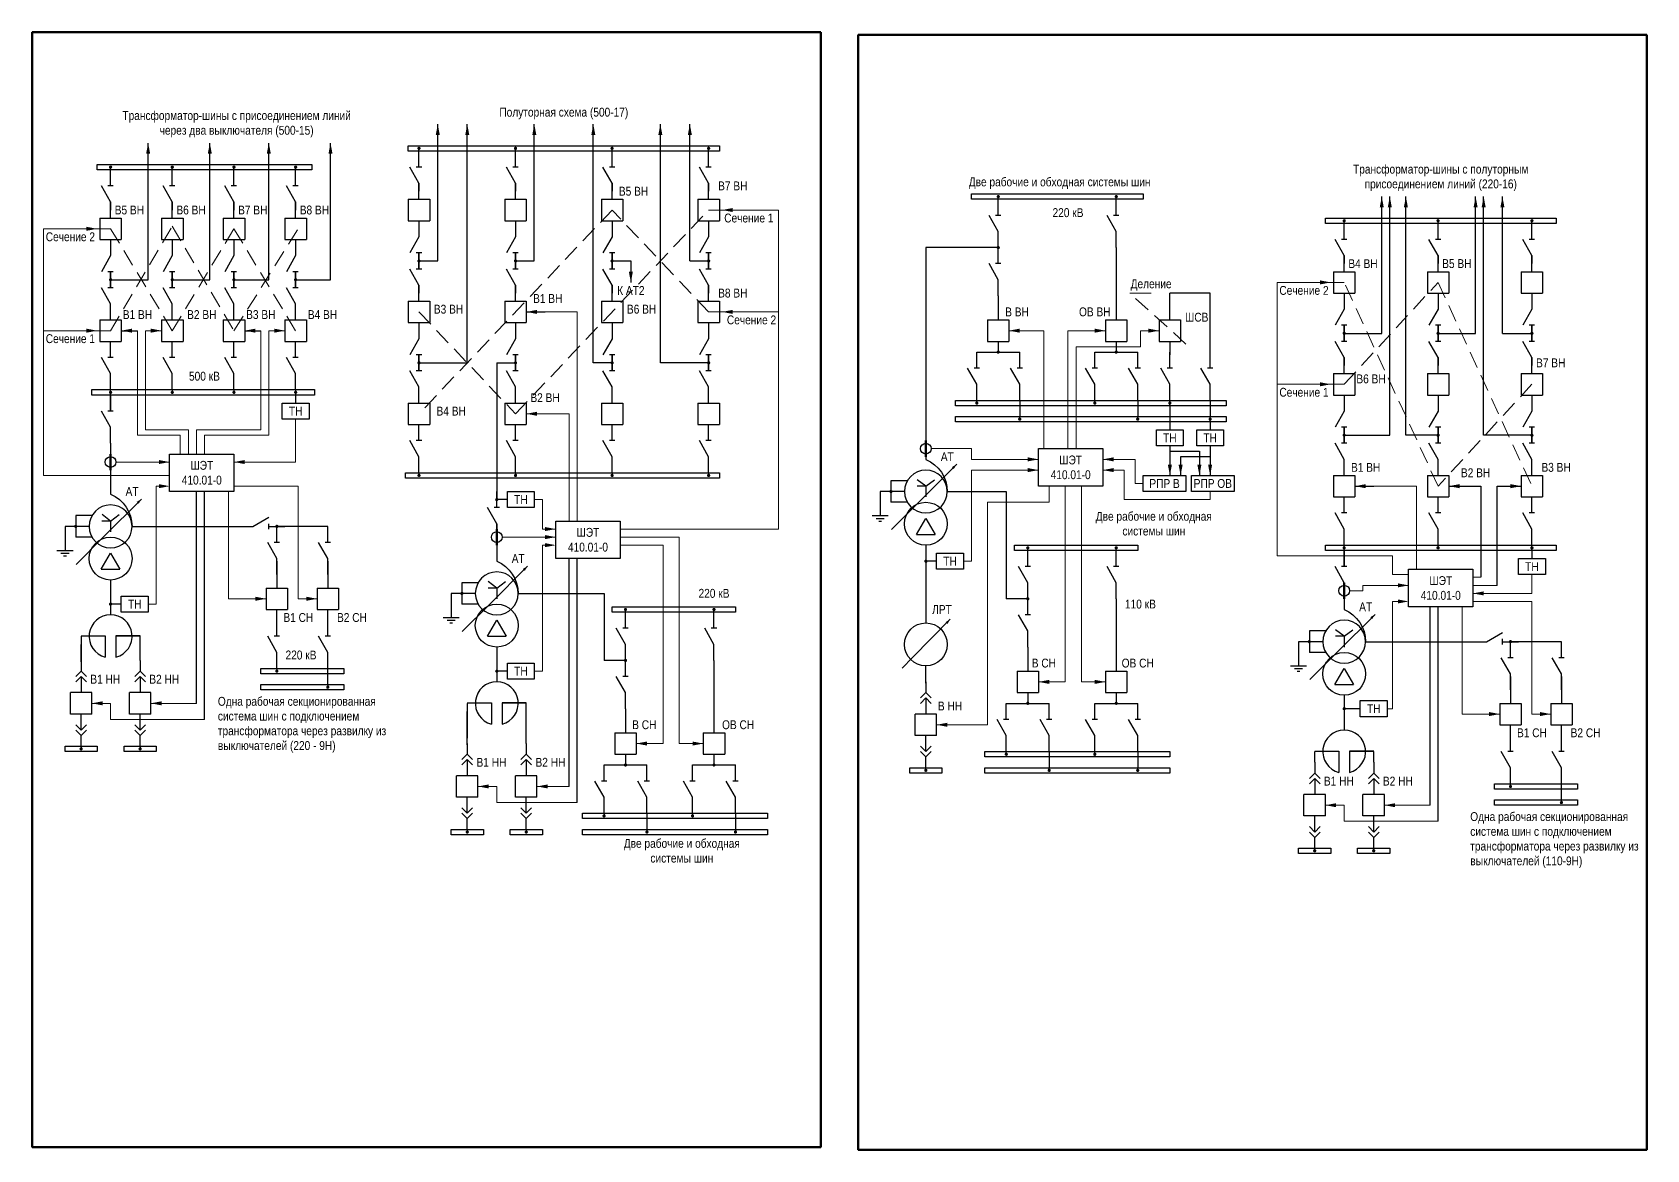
# Model space of a CAD drawing. Header units: millimetres. Extents: x 25558 to 49929, y 1902 to 19390.
# Drawn here: x 31251 to 31853, y 14520 to 14937 of the extents above; entities that cross this region are included whole.
import ezdxf
from ezdxf.enums import TextEntityAlignment as Align

# ---------------------------------------------------------------- set-up
doc = ezdxf.new("R2010")
doc.units = ezdxf.units.MM
doc.linetypes.add('HIDDEN', pattern=[9.525, 6.35, -3.175])
doc.layers.add('Основная', color=7, linetype='Continuous', lineweight=30)
doc.layers.add('Тонкая', color=7, linetype='Continuous', lineweight=5)
doc.styles.add('Narrow', font='ARIALN.TTF')
doc.styles.add('Вывод', font='tahoma.ttf', dxfattribs={"height": 2.5})
doc.styles.add('Компонент', font='ARIALN.TTF', dxfattribs={"height": 3.5})

# ---------------------------------------------------------------- blocks, each defined once
blk = doc.blocks.new('*U23')
at = {"color": 0}
blk.add_line((0, 0), (6, 3.43), dxfattribs=at)
blk = doc.blocks.new('*U11')
at = {"color": 0}
blk.add_line((0, -1), (0, 1), dxfattribs=at)
blk = doc.blocks.new('*U34')
at = {"color": 0}
for p, q in [((0, 3), (0, 9)), ((0, -9), (0, -3))]:
    blk.add_line(p, q, dxfattribs=at)
at = {"color": 0, "ltscale": 0.25, "rotation": 89.99999999999999}
for name, p in [('*U23', (0, -3)), ('*U11', (0, 3))]:
    blk.add_blockref(name, p, dxfattribs=at)
at = {"layer": 'Основная'}
for tag, height, style, p in [('В1', 2.5, 'Вывод', (2, 7)), ('ОУ', 3.5, 'Компонент', (-12, 0)), ('В2', 2.5, 'Вывод', (2, -7))]:
    blk.add_attdef(tag, text='', height=height, dxfattribs=dict(at, style=style)).set_placement(p, align=Align.MIDDLE_CENTER)
blk = doc.blocks.new('*U28')
at = {"color": 0}
for p, q in [((0, 0), (-8, 0)), ((-8, -8), (-8, 0)), ((0, -8), (0, 0)), ((0, -8), (-8, -8))]:
    blk.add_line(p, q, dxfattribs=at)
at = {"layer": 'Основная', "style": 'Компонент'}
blk.add_attdef('ОУ', text='', height=3.5, dxfattribs=at).set_placement((-15, -3), align=Align.MIDDLE_CENTER)
blk = doc.blocks.new('*U35')
at = {"color": 0}
for p, q in [((0, 9), (0, 3)), ((0, -3), (0, -9))]:
    blk.add_line(p, q, dxfattribs=at)
at = {"color": 0, "ltscale": 0.25, "xscale": -1, "rotation": 90}
for name, p in [('*U23', (0, 3)), ('*U11', (0, -3))]:
    blk.add_blockref(name, p, dxfattribs=at)
at = {"layer": 'Основная'}
for tag, height, style, p in [('В2', 2.5, 'Вывод', (2, 7)), ('ОУ', 3.5, 'Компонент', (-12, 0)), ('В1', 2.5, 'Вывод', (2, -7))]:
    blk.add_attdef(tag, text='', height=height, dxfattribs=dict(at, style=style)).set_placement(p, align=Align.MIDDLE_CENTER)
blk = doc.blocks.new('*U26')
at = {"ltscale": 0.25}
blk.add_circle((0, 0), 2, dxfattribs=at)
at = {"layer": 'Основная', "color": 0, "lineweight": 50}
blk.add_line((0, -3), (0, 3), dxfattribs=at)
at = {"layer": 'Основная', "style": 'Компонент'}
blk.add_attdef('ОУ', text='', height=3.5, dxfattribs=at).set_placement((-6, 0), align=Align.MIDDLE_CENTER)
blk = doc.blocks.new('*U40')
at = {"ltscale": 0.25}
for p, q in [((-3.46, -4), (0, 2)), ((0, 2), (3.46, -4)), ((-3.46, -4), (3.46, -4))]:
    blk.add_line(p, q, dxfattribs=at)
blk.add_circle((0, 0), 8, dxfattribs=at)
at = {"layer": 'Основная', "style": 'Компонент'}
blk.add_attdef('ОУ', text='', height=3.5, dxfattribs=at).set_placement((17, 0), align=Align.MIDDLE_CENTER)
blk = doc.blocks.new('*U41')
at = {"ltscale": 0.25}
for p, q in [((0, 0), (-20, 0)), ((14.44, 0), (0, 0))]:
    blk.add_line(p, q, dxfattribs=at)
blk.add_lwpolyline([(-18, 0, 1, 0, 0), (-20, 0, 0, 0, 0)], format="xyseb", dxfattribs=at)
at = {"layer": 'Основная', "style": 'Вывод'}
blk.add_attdef('ОС', text='', height=2.5, dxfattribs=at).set_placement((3, 2), align=Align.MIDDLE_CENTER)
blk = doc.blocks.new('*U42')
at = {"ltscale": 0.25}
for q in [(-3.2, 4.4), (3.2, 4.4), (0, -2), (3.21, 2)]:
    blk.add_line((0, 2), q, dxfattribs=at)
blk.add_circle((0, 0), 8, dxfattribs=at)
blk.add_arc((5.23, -0.15), 13.23, 113.28026, 179.33961, dxfattribs=at)
at = {"layer": 'Основная', "style": 'Компонент'}
blk.add_attdef('ОУ', text='', height=3.5, dxfattribs=at).set_placement((-17, 0), align=Align.MIDDLE_CENTER)
blk = doc.blocks.new('*U43')
at = {"color": 0}
for p, q in [((-3, 0), (3, 0)), ((0, 3), (0, 0)), ((-1.5, -1), (1.5, -1)), ((-0.5, -2), (0.5, -2))]:
    blk.add_line(p, q, dxfattribs=at)
blk = doc.blocks.new('*U943')
at = {"layer": 'Основная', "ltscale": 0.25}
for p, q in [((2, 2), (0, 0)), ((0, 0), (2, -2))]:
    blk.add_line(p, q, dxfattribs=at)
blk = doc.blocks.new('*U32')
at = {"color": 0}
for p, q in [((0, 6), (0, 2)), ((0, 0), (0, -6))]:
    blk.add_line(p, q, dxfattribs=at)
at = {"color": 0, "ltscale": 0.25, "xscale": -1, "rotation": 90}
for p in [(0, 2), (0, 0)]:
    blk.add_blockref('*U943', p, dxfattribs=at)
at = {"layer": 'Основная'}
for tag, height, style, p in [('ОУ2', 3.5, 'Компонент', (-5, 6)), ('В2', 2.5, 'Вывод', (3, 6)), ('ОУ1', 3.5, 'Компонент', (-5, -6)), ('В1', 2.5, 'Вывод', (3, -6))]:
    blk.add_attdef(tag, text='', height=height, dxfattribs=dict(at, style=style)).set_placement(p, align=Align.MIDDLE_CENTER)
blk = doc.blocks.new('*U33')
at = {"color": 0}
for p, q in [((0, 0), (0, 6)), ((0, -6), (0, -2))]:
    blk.add_line(p, q, dxfattribs=at)
at = {"color": 0, "ltscale": 0.25, "rotation": 89.99999999999999}
for p in [(0, 0), (0, -2)]:
    blk.add_blockref('*U943', p, dxfattribs=at)
at = {"layer": 'Основная'}
for tag, height, style, p in [('ОУ1', 3.5, 'Компонент', (-5, 6)), ('В1', 2.5, 'Вывод', (3, 6)), ('ОУ2', 3.5, 'Компонент', (-5, -6)), ('В2', 2.5, 'Вывод', (3, -6))]:
    blk.add_attdef(tag, text='', height=height, dxfattribs=dict(at, style=style)).set_placement(p, align=Align.MIDDLE_CENTER)
blk = doc.blocks.new('*U52')
at = {"color": 0}
for p, q in [((0, 3), (0, 9)), ((0, -9), (0, -3))]:
    blk.add_line(p, q, dxfattribs=at)
at = {"color": 0, "ltscale": 0.25, "rotation": 89.99999999999999}
for name, p in [('*U23', (0, -3)), ('*U11', (0, 3))]:
    blk.add_blockref(name, p, dxfattribs=at)
at = {"layer": 'Основная'}
for tag, height, style, p in [('В1', 2.5, 'Вывод', (2, 7)), ('ОУ', 3.5, 'Компонент', (-13, -1)), ('В2', 2.5, 'Вывод', (2, -7))]:
    blk.add_attdef(tag, text='', height=height, dxfattribs=dict(at, style=style)).set_placement(p, align=Align.MIDDLE_CENTER)
blk = doc.blocks.new('*U51')
at = {"ltscale": 0.25}
for p, q in [((0, 0), (-20, 0)), ((5.64, 0), (0, 0))]:
    blk.add_line(p, q, dxfattribs=at)
blk.add_lwpolyline([(-18, 0, 1, 0, 0), (-20, 0, 0, 0, 0)], format="xyseb", dxfattribs=at)
at = {"layer": 'Основная', "style": 'Вывод'}
blk.add_attdef('ОС', text='', height=2.5, dxfattribs=at).set_placement((3, 2), align=Align.MIDDLE_CENTER)

msp = doc.modelspace()

# ---------------------------------------------------------------- linework, layer by layer
for p, q in [((31435, 14833), (31442, 14833)), ((31284, 14826), (31290, 14826)), ((31330, 14826), (31336, 14826)), ((31675, 14783), (31675, 14773)), ((31675, 14781), (31686, 14781)), ((31686, 14781), (31686, 14772)), ((31690, 14783), (31690, 14772)), ((31675, 14777), (31675, 14772)), ((31690, 14779), (31679, 14779)), ((31679, 14779), (31679, 14772)), ((31686, 14777), (31686, 14772)), ((31744, 14768), (31751, 14768)), ((31779, 14768), (31791, 14768)), ((31791, 14768), (31791, 14734)), ((31797, 14731), (31797, 14768)), ((31797, 14768), (31806, 14768)), ((31312, 14687), (31312, 14766)), ((31315, 14681), (31315, 14766)), ((31451, 14656), (31451, 14741)), ((31454, 14650), (31454, 14741)), ((31772, 14649), (31772, 14723)), ((31775, 14643), (31775, 14723))]:
    msp.add_line(p, q)
at = {"layer": 'Основная'}
for p, q in [((31402, 14852), (31402, 14903)), ((31413, 14814), (31413, 14903)), ((31438, 14852), (31438, 14903)), ((31460, 14814), (31460, 14903)), ((31485, 14814), (31485, 14903)), ((31496, 14852), (31496, 14903)), ((31294, 14845), (31294, 14896)), ((31317, 14845), (31317, 14896)), ((31339, 14845), (31339, 14896)), ((31362, 14845), (31362, 14896)), ((31395, 14893), (31395, 14894)), ((31431, 14893), (31431, 14894)), ((31467, 14893), (31467, 14894)), ((31503, 14893), (31503, 14894)), ((31280, 14886), (31280, 14887)), ((31303, 14886), (31303, 14887)), ((31326, 14886), (31326, 14887)), ((31349, 14886), (31349, 14887)), ((31395, 14881), (31395, 14878)), ((31431, 14881), (31431, 14878)), ((31467, 14881), (31467, 14878)), ((31503, 14881), (31503, 14878)), ((31611, 14875), (31611, 14876)), ((31655, 14875), (31655, 14876)), ((31754, 14825), (31754, 14876)), ((31757, 14787), (31757, 14876)), ((31763, 14787), (31763, 14876)), ((31789, 14825), (31789, 14876)), ((31792, 14787), (31792, 14876)), ((31799, 14825), (31799, 14876)), ((31280, 14874), (31280, 14871)), ((31303, 14874), (31303, 14871)), ((31326, 14874), (31326, 14871)), ((31349, 14874), (31349, 14871)), ((31740, 14866), (31740, 14867)), ((31775, 14866), (31775, 14867)), ((31810, 14866), (31810, 14867)), ((31395, 14852), (31402, 14852)), ((31431, 14852), (31438, 14852)), ((31467, 14852), (31474, 14852)), ((31474, 14852), (31474, 14844)), ((31496, 14852), (31503, 14852)), ((31611, 14857), (31584, 14857)), ((31584, 14857), (31584, 14778)), ((31655, 14857), (31655, 14839)), ((31740, 14854), (31740, 14851)), ((31775, 14854), (31775, 14851)), ((31810, 14854), (31810, 14851)), ((31280, 14845), (31294, 14845)), ((31303, 14845), (31317, 14845)), ((31326, 14845), (31339, 14845)), ((31349, 14845), (31362, 14845)), ((31395, 14843), (31395, 14840)), ((31431, 14843), (31431, 14840)), ((31467, 14843), (31467, 14840)), ((31503, 14843), (31503, 14840)), ((31690, 14840), (31675, 14840)), ((31675, 14830), (31675, 14840)), ((31690, 14830), (31690, 14840)), ((31611, 14839), (31611, 14830)), ((31655, 14839), (31655, 14830)), ((31690, 14818), (31690, 14830)), ((31611, 14822), (31611, 14818)), ((31655, 14822), (31655, 14818)), ((31675, 14822), (31675, 14817)), ((31740, 14825), (31754, 14825)), ((31775, 14825), (31789, 14825)), ((31799, 14825), (31810, 14825)), ((31280, 14816), (31280, 14820)), ((31303, 14816), (31303, 14820)), ((31326, 14816), (31326, 14820)), ((31349, 14816), (31349, 14820)), ((31603, 14818), (31611, 14818)), ((31611, 14818), (31619, 14818)), ((31647, 14818), (31655, 14818)), ((31655, 14818), (31663, 14818)), ((31740, 14816), (31740, 14813)), ((31775, 14816), (31775, 14813)), ((31810, 14816), (31810, 14813)), ((31395, 14814), (31413, 14814)), ((31424, 14814), (31424, 14771)), ((31424, 14814), (31431, 14814)), ((31467, 14814), (31460, 14814)), ((31503, 14814), (31485, 14814)), ((31280, 14802), (31280, 14804)), ((31303, 14804), (31303, 14803)), ((31326, 14804), (31326, 14803)), ((31349, 14804), (31349, 14802)), ((31280, 14802), (31280, 14796)), ((31349, 14802), (31349, 14799)), ((31603, 14799), (31603, 14800)), ((31619, 14800), (31619, 14794)), ((31647, 14799), (31647, 14800)), ((31663, 14800), (31663, 14794)), ((31675, 14798), (31675, 14800)), ((31675, 14798), (31675, 14789)), ((31690, 14800), (31690, 14794)), ((31619, 14793), (31619, 14794)), ((31663, 14793), (31663, 14794)), ((31690, 14792), (31690, 14794)), ((31690, 14792), (31690, 14789)), ((31395, 14785), (31395, 14789)), ((31431, 14785), (31431, 14789)), ((31467, 14785), (31467, 14789)), ((31503, 14785), (31503, 14789)), ((31740, 14787), (31757, 14787)), ((31775, 14787), (31763, 14787)), ((31810, 14787), (31792, 14787)), ((31280, 14784), (31280, 14769)), ((31584, 14781), (31584, 14779)), ((31280, 14769), (31280, 14765)), ((31395, 14773), (31395, 14772)), ((31424, 14771), (31424, 14763)), ((31431, 14773), (31431, 14772)), ((31467, 14773), (31467, 14772)), ((31503, 14773), (31503, 14772)), ((31428, 14763), (31424, 14763)), ((31614, 14766), (31614, 14726)), ((31740, 14758), (31740, 14762)), ((31775, 14758), (31775, 14762)), ((31810, 14758), (31810, 14762)), ((31361, 14753), (31342, 14753)), ((31424, 14754), (31424, 14744)), ((31424, 14744), (31424, 14740)), ((31584, 14746), (31584, 14733)), ((31622, 14744), (31622, 14745)), ((31655, 14744), (31655, 14745)), ((31740, 14744), (31740, 14746)), ((31740, 14744), (31740, 14738)), ((31775, 14745), (31775, 14746)), ((31810, 14744), (31810, 14746)), ((31810, 14744), (31810, 14741)), ((31342, 14740), (31342, 14730)), ((31361, 14740), (31361, 14730)), ((31588, 14740), (31584, 14740)), ((31280, 14733), (31280, 14720)), ((31584, 14733), (31584, 14717)), ((31464, 14728), (31464, 14703)), ((31622, 14726), (31614, 14726)), ((31655, 14726), (31655, 14708)), ((31740, 14726), (31740, 14722)), ((31284, 14724), (31280, 14724)), ((31342, 14718), (31342, 14722)), ((31361, 14718), (31361, 14722)), ((31472, 14721), (31472, 14722)), ((31505, 14721), (31505, 14722)), ((31584, 14719), (31584, 14717)), ((31269, 14712), (31269, 14699)), ((31269, 14702.5), (31269, 14709)), ((31424, 14708), (31424, 14695)), ((31622, 14708), (31622, 14699)), ((31655, 14708), (31655, 14699)), ((31821, 14710), (31802, 14710)), ((31472, 14703), (31464, 14703)), ((31505, 14703), (31505, 14685)), ((31584, 14694.5), (31584, 14701)), ((31342, 14700), (31342, 14699)), ((31361, 14694), (31361, 14700)), ((31428, 14699), (31424, 14699)), ((31802, 14697), (31802, 14687)), ((31821, 14697), (31821, 14687)), ((31361, 14694), (31361, 14693)), ((31622, 14691), (31622, 14687)), ((31655, 14691), (31655, 14687)), ((31740, 14690), (31740, 14677)), ((31413, 14687), (31413, 14674)), ((31413, 14671.5), (31413, 14684)), ((31472, 14685), (31472, 14676)), ((31505, 14685), (31505, 14676)), ((31614, 14687), (31622, 14687)), ((31622, 14687), (31630, 14687)), ((31647, 14687), (31655, 14687)), ((31655, 14687), (31663, 14687)), ((31746, 14685), (31740, 14685)), ((31802, 14675), (31802, 14679)), ((31821, 14675), (31821, 14679)), ((31269, 14671), (31269, 14670)), ((31291, 14671), (31291, 14670)), ((31472, 14668), (31472, 14664)), ((31505, 14668), (31505, 14664)), ((31614, 14668), (31614, 14669)), ((31630, 14669), (31630, 14663)), ((31647, 14668), (31647, 14669)), ((31663, 14669), (31663, 14663)), ((31464, 14664), (31472, 14664)), ((31472, 14664), (31480, 14664)), ((31497, 14664), (31505, 14664)), ((31505, 14664), (31513, 14664)), ((31584, 14662), (31584, 14663)), ((31630, 14662), (31630, 14663)), ((31663, 14662), (31663, 14663)), ((31802, 14656), (31802, 14657)), ((31821, 14651), (31821, 14657)), ((31821, 14650), (31821, 14651)), ((31464, 14646), (31464, 14645)), ((31480, 14646), (31480, 14640)), ((31497, 14646), (31497, 14645)), ((31513, 14646), (31513, 14640)), ((31413, 14640), (31413, 14639)), ((31435, 14640), (31435, 14639)), ((31480, 14640), (31480, 14639)), ((31513, 14640), (31513, 14639)), ((31729, 14632), (31729, 14633)), ((31751, 14632), (31751, 14633))]:
    msp.add_line(p, q, dxfattribs=at)
at = {"layer": 'Основная', "ltscale": 0.25}
for p, q in [((31729, 14665), (31729, 14669)), ((31751, 14665), (31751, 14669))]:
    msp.add_line(p, q, dxfattribs=at)
at = {"layer": 'Основная'}
for points in [[(31391, 14895), (31507, 14895), (31507, 14893), (31391, 14893)], [(31275, 14888), (31355, 14888), (31355, 14886), (31275, 14886)], [(31601, 14877), (31665, 14877), (31665, 14875), (31601, 14875)], [(31733, 14868), (31819, 14868), (31819, 14866), (31733, 14866)], [(31273, 14804), (31356, 14804), (31356, 14802), (31273, 14802)], [(31344, 14799), (31354, 14799), (31354, 14793), (31344, 14793)], [(31595, 14800), (31696, 14800), (31696, 14798), (31595, 14798)], [(31595, 14794), (31696, 14794), (31696, 14792), (31595, 14792)], [(31670, 14789), (31680, 14789), (31680, 14783), (31670, 14783)], [(31685, 14789), (31695, 14789), (31695, 14783), (31685, 14783)], [(31302, 14780), (31326, 14780), (31326, 14766), (31302, 14766)], [(31626, 14782), (31650, 14782), (31650, 14768), (31626, 14768)], [(31390, 14773), (31507, 14773), (31507, 14771), (31390, 14771)], [(31665, 14772), (31681, 14772), (31681, 14766), (31665, 14766)], [(31683, 14772), (31699, 14772), (31699, 14766), (31683, 14766)], [(31428, 14766), (31438, 14766), (31438, 14760), (31428, 14760)], [(31446, 14755), (31470, 14755), (31470, 14741), (31446, 14741)], [(31588, 14743), (31598, 14743), (31598, 14737), (31588, 14737)], [(31617, 14746), (31663, 14746), (31663, 14744), (31617, 14744)], [(31733, 14746), (31819, 14746), (31819, 14744), (31733, 14744)], [(31764, 14737), (31788, 14737), (31788, 14723), (31764, 14723)], [(31805, 14741), (31815, 14741), (31815, 14735), (31805, 14735)], [(31284, 14727), (31294, 14727), (31294, 14721), (31284, 14721)], [(31467, 14723), (31513, 14723), (31513, 14721), (31467, 14721)], [(31428, 14702), (31438, 14702), (31438, 14696), (31428, 14696)], [(31336, 14700), (31367, 14700), (31367, 14698), (31336, 14698)], [(31336, 14694), (31367, 14694), (31367, 14692), (31336, 14692)], [(31746, 14688), (31756, 14688), (31756, 14682), (31746, 14682)], [(31263, 14671), (31275, 14671), (31275, 14669), (31263, 14669)], [(31285, 14671), (31297, 14671), (31297, 14669), (31285, 14669)], [(31606, 14669), (31675, 14669), (31675, 14667), (31606, 14667)], [(31578, 14663), (31590, 14663), (31590, 14661), (31578, 14661)], [(31606, 14663), (31675, 14663), (31675, 14661), (31606, 14661)], [(31796, 14657), (31827, 14657), (31827, 14655), (31796, 14655)], [(31796, 14651), (31827, 14651), (31827, 14649), (31796, 14649)], [(31456, 14646), (31525, 14646), (31525, 14644), (31456, 14644)], [(31407, 14640), (31419, 14640), (31419, 14638), (31407, 14638)], [(31429, 14640), (31441, 14640), (31441, 14638), (31429, 14638)], [(31456, 14640), (31525, 14640), (31525, 14638), (31456, 14638)], [(31723, 14633), (31735, 14633), (31735, 14631), (31723, 14631)], [(31745, 14633), (31757, 14633), (31757, 14631), (31745, 14631)]]:
    msp.add_lwpolyline(points, close=True, dxfattribs=at)
at = {"layer": 'Основная', "ltscale": 0.25, "const_width": 0.6}
for points in [[(31394.7, 14894, 1), (31395.3, 14894, 1)], [(31430.7, 14894, 1), (31431.3, 14894, 1)], [(31466.7, 14894, 1), (31467.3, 14894, 1)], [(31502.7, 14894, 1), (31503.3, 14894, 1)], [(31279.7, 14887, 1), (31280.3, 14887, 1)], [(31302.7, 14887, 1), (31303.3, 14887, 1)], [(31325.7, 14887, 1), (31326.3, 14887, 1)], [(31348.7, 14887, 1), (31349.3, 14887, 1)], [(31610.7, 14876, 1), (31611.3, 14876, 1)], [(31654.7, 14876, 1), (31655.3, 14876, 1)], [(31739.7, 14867, 1), (31740.3, 14867, 1)], [(31774.7, 14867, 1), (31775.3, 14867, 1)], [(31809.7, 14867, 1), (31810.3, 14867, 1)], [(31611.3, 14857.01, 1), (31610.7, 14857.01, 1)], [(31395.3, 14852.01, 1), (31394.7, 14852.01, 1)], [(31431.3, 14852.01, 1), (31430.7, 14852.01, 1)], [(31467.3, 14852.01, 1), (31466.7, 14852.01, 1)], [(31503.3, 14852.01, 1), (31502.7, 14852.01, 1)], [(31280.3, 14845.01, 1), (31279.7, 14845.01, 1)], [(31303.3, 14845.01, 1), (31302.7, 14845.01, 1)], [(31326.3, 14845.01, 1), (31325.7, 14845.01, 1)], [(31349.3, 14845.01, 1), (31348.7, 14845.01, 1)], [(31740.3, 14825.01, 1), (31739.7, 14825.01, 1)], [(31775.3, 14825.01, 1), (31774.7, 14825.01, 1)], [(31810.3, 14825.01, 1), (31809.7, 14825.01, 1)], [(31611.3, 14818.01, 1), (31610.7, 14818.01, 1)], [(31655.3, 14818.01, 1), (31654.7, 14818.01, 1)], [(31395.3, 14814.01, 1), (31394.7, 14814.01, 1)], [(31431.3, 14814.01, 1), (31430.7, 14814.01, 1)], [(31467.3, 14814.01, 1), (31466.7, 14814.01, 1)], [(31503.3, 14814.01, 1), (31502.7, 14814.01, 1)], [(31279.7, 14803, 1), (31280.3, 14803, 1)], [(31302.7, 14803, 1), (31303.3, 14803, 1)], [(31325.7, 14803, 1), (31326.3, 14803, 1)], [(31348.7, 14803, 1), (31349.3, 14803, 1)], [(31602.7, 14799, 1), (31603.3, 14799, 1)], [(31646.7, 14799, 1), (31647.3, 14799, 1)], [(31674.7, 14799, 1), (31675.3, 14799, 1)], [(31618.7, 14793, 1), (31619.3, 14793, 1)], [(31662.7, 14793, 1), (31663.3, 14793, 1)], [(31689.7, 14793, 1), (31690.3, 14793, 1)], [(31740.3, 14787.01, 1), (31739.7, 14787.01, 1)], [(31775.3, 14787.01, 1), (31774.7, 14787.01, 1)], [(31810.3, 14787.01, 1), (31809.7, 14787.01, 1)], [(31394.7, 14772, 1), (31395.3, 14772, 1)], [(31430.7, 14772, 1), (31431.3, 14772, 1)], [(31466.7, 14772, 1), (31467.3, 14772, 1)], [(31502.7, 14772, 1), (31503.3, 14772, 1)], [(31424.3, 14763.01, 1), (31423.7, 14763.01, 1)], [(31570.7, 14766, 1), (31571.3, 14766, 1)], [(31266.7, 14753, 1), (31267.3, 14753, 1)], [(31341.7, 14753, 1), (31342.3, 14753, 1)], [(31621.7, 14745, 1), (31622.3, 14745, 1)], [(31654.7, 14745, 1), (31655.3, 14745, 1)], [(31739.7, 14745, 1), (31740.3, 14745, 1)], [(31774.7, 14745, 1), (31775.3, 14745, 1)], [(31809.7, 14745, 1), (31810.3, 14745, 1)], [(31583.7, 14740, 1), (31584.3, 14740, 1)], [(31410.7, 14728, 1), (31411.3, 14728, 1)], [(31622.3, 14726.01, 1), (31621.7, 14726.01, 1)], [(31279.7, 14724, 1), (31280.3, 14724, 1)], [(31471.7, 14722, 1), (31472.3, 14722, 1)], [(31504.7, 14722, 1), (31505.3, 14722, 1)], [(31726.7, 14710, 1), (31727.3, 14710, 1)], [(31801.7, 14710, 1), (31802.3, 14710, 1)], [(31472.3, 14703.01, 1), (31471.7, 14703.01, 1)], [(31341.7, 14699, 1), (31342.3, 14699, 1)], [(31423.7, 14699, 1), (31424.3, 14699, 1)], [(31360.7, 14693, 1), (31361.3, 14693, 1)], [(31622.3, 14687.01, 1), (31621.7, 14687.01, 1)], [(31655.3, 14687.01, 1), (31654.7, 14687.01, 1)], [(31739.7, 14685, 1), (31740.3, 14685, 1)], [(31268.7, 14670, 1), (31269.3, 14670, 1)], [(31290.7, 14670, 1), (31291.3, 14670, 1)], [(31613.7, 14668, 1), (31614.3, 14668, 1)], [(31646.7, 14668, 1), (31647.3, 14668, 1)], [(31472.3, 14664.01, 1), (31471.7, 14664.01, 1)], [(31505.3, 14664.01, 1), (31504.7, 14664.01, 1)], [(31583.7, 14662, 1), (31584.3, 14662, 1)], [(31629.7, 14662, 1), (31630.3, 14662, 1)], [(31662.7, 14662, 1), (31663.3, 14662, 1)], [(31801.7, 14656, 1), (31802.3, 14656, 1)], [(31820.7, 14650, 1), (31821.3, 14650, 1)], [(31463.7, 14645, 1), (31464.3, 14645, 1)], [(31496.7, 14645, 1), (31497.3, 14645, 1)], [(31412.7, 14639, 1), (31413.3, 14639, 1)], [(31434.7, 14639, 1), (31435.3, 14639, 1)], [(31479.7, 14639, 1), (31480.3, 14639, 1)], [(31512.7, 14639, 1), (31513.3, 14639, 1)], [(31728.7, 14632, 1), (31729.3, 14632, 1)], [(31750.7, 14632, 1), (31751.3, 14632, 1)]]:
    msp.add_lwpolyline(points, format="xyb", close=True, dxfattribs=at)
at = {"layer": 'Основная'}
for points in [[(31577, 14770), (31571, 14770)], [(31571, 14770), (31571, 14762)], [(31571, 14766), (31567, 14766)], [(31567, 14766), (31567, 14759)], [(31576, 14766), (31570, 14766)], [(31577, 14762), (31571, 14762)], [(31592, 14766), (31614, 14766)], [(31273, 14757), (31267, 14757)], [(31267, 14757), (31267, 14749)], [(31267, 14753), (31263, 14753)], [(31263, 14753), (31263, 14747)], [(31272, 14753), (31266, 14753)], [(31273, 14749), (31267, 14749)], [(31288, 14753), (31306, 14753)], [(31306, 14753), (31333, 14753)], [(31584, 14746), (31584, 14738)], [(31280, 14733), (31280, 14725)], [(31417, 14732), (31411, 14732)], [(31411, 14732), (31411, 14724)], [(31411, 14728), (31407, 14728)], [(31407, 14728), (31407, 14722)], [(31416, 14728), (31410, 14728)], [(31432, 14728), (31450, 14728)], [(31450, 14728), (31464, 14728)], [(31417, 14724), (31411, 14724)], [(31584, 14719), (31584, 14717)], [(31733, 14714), (31727, 14714)], [(31727, 14714), (31727, 14706)], [(31269, 14712.13), (31278, 14712.13), (31278, 14704.25)], [(31269, 14712.13), (31278, 14712.13)], [(31291, 14712.13), (31282, 14712.13), (31282, 14704.25)], [(31282, 14712.13), (31291, 14712.13)], [(31291, 14703), (31291, 14712.13)], [(31424, 14708), (31424, 14700)], [(31727, 14710), (31723, 14710)], [(31723, 14710), (31723, 14704)], [(31732, 14710), (31726, 14710)], [(31748, 14710), (31766, 14710)], [(31766, 14710), (31793, 14710)], [(31733, 14706), (31727, 14706)], [(31740, 14690), (31740, 14682)], [(31413, 14687.13), (31422, 14687.13), (31422, 14679.25)], [(31413, 14687.13), (31422, 14687.13)], [(31435, 14687.13), (31426, 14687.13), (31426, 14679.25)], [(31426, 14687.13), (31435, 14687.13)], [(31435, 14672), (31435, 14687.13)], [(31729, 14669.13), (31738, 14669.13), (31738, 14661.25)], [(31729, 14669.13), (31738, 14669.13)], [(31751, 14669.13), (31742, 14669.13), (31742, 14661.25)], [(31742, 14669.13), (31751, 14669.13)]]:
    msp.add_lwpolyline(points, dxfattribs=at)
at = {"layer": 'Основная', "ltscale": 0.25}
msp.add_circle((31584, 14709), 8, dxfattribs=at)
for centre in [(31280, 14712), (31424, 14687), (31740, 14669)]:
    msp.add_arc(centre, 8, 284.47752, 255.5225, dxfattribs=at)
at = {"layer": 'Тонкая', "linetype": 'HIDDEN'}
for p, q in [((31467, 14871), (31395, 14795)), ((31431, 14795), (31503, 14871)), ((31503, 14833), (31467, 14871)), ((31280, 14826), (31303, 14865)), ((31303, 14826), (31280, 14864)), ((31303, 14865), (31326, 14826)), ((31326, 14864), (31303, 14826)), ((31349, 14826), (31326, 14864)), ((31326, 14826), (31350, 14864)), ((31681, 14821), (31660, 14840)), ((31740, 14806), (31775, 14844)), ((31775, 14768), (31740, 14844)), ((31775, 14844), (31810, 14768)), ((31395, 14833), (31431, 14795)), ((31810, 14806), (31775, 14768))]:
    msp.add_line(p, q, dxfattribs=at)
at = {"layer": 'Тонкая'}
for p, q in [((31503, 14871), (31529, 14871)), ((31529, 14871), (31529, 14752)), ((31280, 14864), (31255, 14864)), ((31255, 14772), (31255, 14864)), ((31660, 14840), (31668, 14840)), ((31740, 14844), (31715, 14844)), ((31715, 14844), (31715, 14742)), ((31442, 14833), (31454, 14833)), ((31454, 14833), (31454, 14755)), ((31503, 14833), (31529, 14833)), ((31280, 14826), (31255, 14826)), ((31290, 14826), (31290, 14787)), ((31299, 14826), (31293, 14826)), ((31293, 14826), (31293, 14789)), ((31336, 14826), (31336, 14789)), ((31345, 14826), (31339, 14826)), ((31339, 14826), (31339, 14787)), ((31615, 14826), (31628, 14826)), ((31628, 14826), (31628, 14782)), ((31651, 14826), (31637, 14826)), ((31637, 14826), (31637, 14782)), ((31664, 14820), (31664, 14826)), ((31664, 14826), (31671, 14826)), ((31640, 14782), (31640, 14820)), ((31640, 14820), (31664, 14820)), ((31740, 14806), (31715, 14806)), ((31349, 14777), (31349, 14793)), ((31435, 14795), (31451, 14795)), ((31451, 14795), (31451, 14755)), ((31290, 14787), (31306, 14787)), ((31293, 14789), (31309, 14789)), ((31306, 14787), (31306, 14780)), ((31309, 14789), (31309, 14787)), ((31309, 14787), (31309, 14780)), ((31336, 14789), (31312, 14789)), ((31312, 14789), (31312, 14780)), ((31315, 14780), (31315, 14787)), ((31315, 14787), (31339, 14787)), ((31586, 14782), (31601, 14782)), ((31601, 14782), (31601, 14778)), ((31282, 14777), (31302, 14777)), ((31349, 14777), (31326, 14777)), ((31601, 14778), (31626, 14778)), ((31601, 14740), (31601, 14774)), ((31601, 14774), (31626, 14774)), ((31662, 14778), (31650, 14778)), ((31658, 14774), (31650, 14774)), ((31658, 14763), (31658, 14774)), ((31662, 14769), (31662, 14778)), ((31302, 14772), (31255, 14772)), ((31297, 14724), (31297, 14768)), ((31297, 14768), (31300, 14768)), ((31350, 14768), (31326, 14768)), ((31350, 14726), (31350, 14768)), ((31630, 14762), (31630, 14768)), ((31636, 14768), (31636, 14695)), ((31642, 14695), (31642, 14768)), ((31665, 14769), (31662, 14769)), ((31767, 14768), (31751, 14768)), ((31767, 14737), (31767, 14768)), ((31800, 14768), (31806, 14768)), ((31324, 14766), (31324, 14726)), ((31438, 14763), (31441, 14763)), ((31441, 14763), (31441, 14752)), ((31607, 14679), (31607, 14762)), ((31607, 14762), (31630, 14762)), ((31690, 14763), (31658, 14763)), ((31690, 14766), (31690, 14763)), ((31426, 14749), (31446, 14749)), ((31441, 14752), (31446, 14752)), ((31529, 14752), (31470, 14752)), ((31492, 14749), (31470, 14749)), ((31492, 14672), (31492, 14749)), ((31441, 14699), (31441, 14746)), ((31441, 14746), (31444, 14746)), ((31486, 14746), (31470, 14746)), ((31486, 14672), (31486, 14746)), ((31598, 14740), (31601, 14740)), ((31715, 14742), (31758, 14742)), ((31758, 14742), (31758, 14735)), ((31747, 14731), (31764, 14731)), ((31747, 14729), (31747, 14731)), ((31758, 14735), (31764, 14735)), ((31788, 14734), (31791, 14734)), ((31788, 14731), (31797, 14731)), ((31810, 14728), (31810, 14735)), ((31324, 14726), (31338, 14726)), ((31350, 14726), (31357, 14726)), ((31742, 14729), (31747, 14729)), ((31758, 14685), (31758, 14725)), ((31758, 14725), (31762, 14725)), ((31810, 14728), (31788, 14728)), ((31810, 14725), (31788, 14725)), ((31810, 14683), (31810, 14725)), ((31294, 14724), (31297, 14724)), ((31784, 14723), (31784, 14683)), ((31438, 14699), (31441, 14699)), ((31626, 14695), (31636, 14695)), ((31651, 14695), (31642, 14695)), ((31273, 14687), (31280, 14687)), ((31280, 14687), (31280, 14681)), ((31312, 14687), (31295, 14687)), ((31756, 14685), (31758, 14685)), ((31784, 14683), (31798, 14683)), ((31810, 14683), (31817, 14683)), ((31280, 14681), (31315, 14681)), ((31588, 14679), (31607, 14679)), ((31476, 14672), (31486, 14672)), ((31501, 14672), (31492, 14672)), ((31417, 14656), (31424, 14656)), ((31424, 14656), (31424, 14650)), ((31451, 14656), (31439, 14656)), ((31424, 14650), (31454, 14650)), ((31733, 14649), (31740, 14649)), ((31740, 14649), (31740, 14643)), ((31772, 14649), (31755, 14649)), ((31740, 14643), (31775, 14643))]:
    msp.add_line(p, q, dxfattribs=at)
at = {"layer": 'Тонкая', "color": 3, "lineweight": 50}
for points in [[(31544.8, 14937.3), (31544.8, 14521.5), (31250.8, 14521.5), (31250.8, 14937.3)], [(31852.8, 14936.3), (31852.8, 14520.5), (31558.8, 14520.5), (31558.8, 14936.3)]]:
    msp.add_lwpolyline(points, close=True, dxfattribs=at)
at = {"layer": 'Тонкая', "ltscale": 0.3}
for points in [[(31402, 14903, 0, 1.5, 0), (31402, 14899, 0, 0, 0)], [(31413, 14903, 0, 1.5, 0), (31413, 14899, 0, 0, 0)], [(31438, 14903, 0, 1.5, 0), (31438, 14899, 0, 0, 0)], [(31460, 14903, 0, 1.5, 0), (31460, 14899, 0, 0, 0)], [(31485, 14903, 0, 1.5, 0), (31485, 14899, 0, 0, 0)], [(31496, 14903, 0, 1.5, 0), (31496, 14899, 0, 0, 0)], [(31294, 14896, 0, 1.5, 0), (31294, 14892, 0, 0, 0)], [(31317, 14896, 0, 1.5, 0), (31317, 14892, 0, 0, 0)], [(31339, 14896, 0, 1.5, 0), (31339, 14892, 0, 0, 0)], [(31362, 14896, 0, 1.5, 0), (31362, 14892, 0, 0, 0)], [(31754, 14876, 0, 1.5, 0), (31754, 14872, 0, 0, 0)], [(31757, 14876, 0, 1.5, 0), (31757, 14872, 0, 0, 0)], [(31763, 14876, 0, 1.5, 0), (31763, 14872, 0, 0, 0)], [(31789, 14876, 0, 1.5, 0), (31789, 14872, 0, 0, 0)], [(31792, 14876, 0, 1.5, 0), (31792, 14872, 0, 0, 0)], [(31799, 14876, 0, 1.5, 0), (31799, 14872, 0, 0, 0)], [(31508, 14871, 0, 1.5, 0), (31512, 14871, 0, 0, 0)], [(31275, 14864, 0, 1.5, 0), (31271, 14864, 0, 0, 0)], [(31474, 14844, 0, 1.5, 0), (31474, 14848, 0, 0, 0)], [(31735, 14844, 0, 1.5, 0), (31731, 14844, 0, 0, 0)], [(31435, 14833, 0, 1.5, 0), (31439, 14833, 0, 0, 0)], [(31508, 14833, 0, 1.5, 0), (31512, 14833, 0, 0, 0)], [(31275, 14826, 0, 1.5, 0), (31271, 14826, 0, 0, 0)], [(31284, 14826, 0, 1.5, 0), (31288, 14826, 0, 0, 0)], [(31299, 14826, 0, 1.5, 0), (31295, 14826, 0, 0, 0)], [(31330, 14826, 0, 1.5, 0), (31334, 14826, 0, 0, 0)], [(31345, 14826, 0, 1.5, 0), (31341, 14826, 0, 0, 0)], [(31615, 14826, 0, 1.5, 0), (31619, 14826, 0, 0, 0)], [(31651, 14826, 0, 1.5, 0), (31647, 14826, 0, 0, 0)], [(31671, 14826, 0, 1.5, 0), (31667, 14826, 0, 0, 0)], [(31735, 14806, 0, 1.5, 0), (31731, 14806, 0, 0, 0)], [(31435, 14795, 0, 1.5, 0), (31439, 14795, 0, 0, 0)], [(31302, 14777, 0, 1.5, 0), (31298, 14777, 0, 0, 0)], [(31326, 14777, 0, 1.5, 0), (31330, 14777, 0, 0, 0)], [(31626, 14778, 0, 1.5, 0), (31622, 14778, 0, 0, 0)], [(31626, 14774, 0, 1.5, 0), (31622, 14774, 0, 0, 0)], [(31650, 14778, 0, 1.5, 0), (31654, 14778, 0, 0, 0)], [(31650, 14774, 0, 1.5, 0), (31654, 14774, 0, 0, 0)], [(31675, 14772, 0, 1.5, 0), (31675, 14776, 0, 0, 0)], [(31679, 14772, 0, 1.5, 0), (31679, 14776, 0, 0, 0)], [(31686, 14772, 0, 1.5, 0), (31686, 14776, 0, 0, 0)], [(31690, 14772, 0, 1.5, 0), (31690, 14776, 0, 0, 0)], [(31302, 14768, 0, 1.5, 0), (31298, 14768, 0, 0, 0)], [(31744, 14768, 0, 1.5, 0), (31748, 14768, 0, 0, 0)], [(31779, 14768, 0, 1.5, 0), (31783, 14768, 0, 0, 0)], [(31806, 14768, 0, 1.5, 0), (31802, 14768, 0, 0, 0)], [(31446, 14752, 0, 1.5, 0), (31442, 14752, 0, 0, 0)], [(31446, 14749, 0, 1.5, 0), (31442, 14749, 0, 0, 0)], [(31446, 14746, 0, 1.5, 0), (31442, 14746, 0, 0, 0)], [(31764, 14731, 0, 1.5, 0), (31760, 14731, 0, 0, 0)], [(31338, 14726, 0, 1.5, 0), (31334, 14726, 0, 0, 0)], [(31357, 14726, 0, 1.5, 0), (31353, 14726, 0, 0, 0)], [(31764, 14725, 0, 1.5, 0), (31760, 14725, 0, 0, 0)], [(31788, 14728, 0, 1.5, 0), (31792, 14728, 0, 0, 0)], [(31626, 14695, 0, 1.5, 0), (31630, 14695, 0, 0, 0)], [(31651, 14695, 0, 1.5, 0), (31647, 14695, 0, 0, 0)], [(31273, 14687, 0, 1.5, 0), (31277, 14687, 0, 0, 0)], [(31295, 14687, 0, 1.5, 0), (31299, 14687, 0, 0, 0)], [(31798, 14683, 0, 1.5, 0), (31794, 14683, 0, 0, 0)], [(31817, 14683, 0, 1.5, 0), (31813, 14683, 0, 0, 0)], [(31588, 14679, 0, 1.5, 0), (31592, 14679, 0, 0, 0)], [(31476, 14672, 0, 1.5, 0), (31480, 14672, 0, 0, 0)], [(31501, 14672, 0, 1.5, 0), (31497, 14672, 0, 0, 0)], [(31417, 14656, 0, 1.5, 0), (31421, 14656, 0, 0, 0)], [(31439, 14656, 0, 1.5, 0), (31443, 14656, 0, 0, 0)], [(31733, 14649, 0, 1.5, 0), (31737, 14649, 0, 0, 0)], [(31755, 14649, 0, 1.5, 0), (31759, 14649, 0, 0, 0)]]:
    msp.add_lwpolyline(points, format="xyseb", dxfattribs=at)

# ---------------------------------------------------------------- block references
at = {"layer": 'Основная'}
for name, p in [('*U34', (31395, 14884)), ('*U34', (31431, 14884)), ('*U34', (31467, 14884)), ('*U34', (31503, 14884)), ('*U34', (31280, 14877)), ('*U34', (31303, 14877)), ('*U34', (31326, 14877)), ('*U34', (31349, 14877)), ('*U34', (31611, 14866)), ('*U34', (31655, 14866)), ('*U35', (31395, 14858)), ('*U35', (31431, 14858)), ('*U35', (31467, 14858)), ('*U35', (31503, 14858)), ('*U34', (31740, 14857)), ('*U34', (31775, 14857)), ('*U34', (31810, 14857)), ('*U35', (31280, 14851)), ('*U35', (31303, 14851)), ('*U35', (31326, 14851)), ('*U35', (31349, 14851)), ('*U34', (31395, 14846)), ('*U34', (31431, 14846)), ('*U34', (31467, 14846)), ('*U34', (31503, 14846)), ('*U34', (31611, 14848)), ('*U34', (31280, 14839)), ('*U34', (31303, 14839)), ('*U34', (31326, 14839)), ('*U34', (31349, 14839)), ('*U35', (31740, 14831)), ('*U35', (31775, 14831)), ('*U35', (31810, 14831)), ('*U35', (31395, 14820)), ('*U35', (31431, 14820)), ('*U35', (31467, 14820)), ('*U35', (31503, 14820)), ('*U34', (31740, 14819)), ('*U34', (31775, 14819)), ('*U34', (31810, 14819)), ('*U34', (31280, 14813)), ('*U34', (31303, 14813)), ('*U34', (31326, 14813)), ('*U34', (31349, 14813)), ('*U34', (31395, 14808)), ('*U34', (31431, 14808)), ('*U34', (31467, 14808)), ('*U34', (31503, 14808)), ('*U34', (31603, 14809)), ('*U34', (31619, 14809)), ('*U34', (31647, 14809)), ('*U34', (31663, 14809)), ('*U34', (31675, 14809)), ('*U34', (31690, 14809)), ('*U34', (31280, 14793)), ('*U35', (31740, 14793)), ('*U35', (31775, 14793)), ('*U35', (31810, 14793)), ('*U34', (31395, 14782)), ('*U34', (31431, 14782)), ('*U34', (31467, 14782)), ('*U34', (31503, 14782)), ('*U34', (31740, 14781)), ('*U34', (31775, 14781)), ('*U34', (31810, 14781)), ('*U34', (31424, 14757)), ('*U34', (31740, 14755)), ('*U34', (31775, 14755)), ('*U34', (31810, 14755)), ('*U34', (31342, 14744)), ('*U52', (31361, 14744)), ('*U34', (31622, 14735)), ('*U34', (31655, 14735)), ('*U34', (31740, 14735)), ('*U34', (31622, 14717)), ('*U34', (31472, 14712)), ('*U34', (31505, 14712)), ('*U34', (31342, 14709)), ('*U52', (31361, 14709)), ('*U34', (31802, 14701)), ('*U52', (31821, 14701)), ('*U34', (31472, 14694)), ('*U34', (31614, 14678)), ('*U34', (31630, 14678)), ('*U34', (31647, 14678)), ('*U34', (31663, 14678)), ('*U34', (31802, 14666)), ('*U52', (31821, 14666)), ('*U34', (31464, 14655)), ('*U34', (31480, 14655)), ('*U34', (31497, 14655)), ('*U34', (31513, 14655))]:
    msp.add_blockref(name, p, dxfattribs=at)
at = {"layer": 'Основная', "ltscale": 0.25}
for name, p, rotation in [('*U28', (31391, 14867), 180), ('*U28', (31427, 14867), 180), ('*U28', (31463, 14867), 180), ('*U28', (31499, 14867), 180), ('*U28', (31276, 14860), 180), ('*U28', (31299, 14860), 180), ('*U28', (31322, 14860), 180), ('*U28', (31345, 14860), 180), ('*U28', (31736, 14840), 180), ('*U28', (31771, 14840), 180), ('*U28', (31806, 14840), 180), ('*U28', (31391, 14829), 180), ('*U28', (31427, 14829), 180), ('*U28', (31463, 14829), 180), ('*U28', (31499, 14829), 180), ('*U28', (31276, 14822), 180), ('*U28', (31299, 14822), 180), ('*U28', (31322, 14822), 180), ('*U28', (31345, 14822), 180), ('*U28', (31607, 14822), 180), ('*U28', (31651, 14822), 180), ('*U28', (31671, 14822), 180), ('*U28', (31736, 14802), 180), ('*U28', (31771, 14802), 180), ('*U28', (31806, 14802), 180), ('*U28', (31391, 14791), 180), ('*U28', (31427, 14791), 180), ('*U28', (31463, 14791), 180), ('*U28', (31499, 14791), 180), ('*U41', (31581.36, 14762.05), 224.9999999999999), ('*U28', (31736, 14764), 180), ('*U28', (31771, 14764), 180), ('*U28', (31806, 14764), 180), ('*U41', (31277.36, 14749.05), 224.9999999999999), ('*U41', (31421.36, 14724.05), 224.9999999999999), ('*U28', (31338, 14722), 180), ('*U28', (31357, 14722), 180), ('*U51', (31579.08, 14704.09), 225.4999775496878), ('*U41', (31737.36, 14706.05), 224.9999999999999), ('*U28', (31618, 14691), 180), ('*U28', (31651, 14691), 180), ('*U28', (31798, 14679), 180), ('*U28', (31817, 14679), 180), ('*U28', (31468, 14668), 180), ('*U28', (31501, 14668), 180)]:
    msp.add_blockref(name, p, dxfattribs=dict(at, rotation=rotation))
for name, p in [('*U26', (31280, 14777)), ('*U26', (31584, 14782)), ('*U43', (31567, 14757)), ('*U26', (31424, 14749)), ('*U43', (31263, 14744)), ('*U26', (31740, 14729)), ('*U43', (31407, 14719)), ('*U32', (31269, 14697)), ('*U32', (31291, 14697)), ('*U43', (31723, 14701)), ('*U32', (31584, 14689)), ('*U28', (31273, 14691)), ('*U28', (31295, 14691)), ('*U33', (31269, 14677)), ('*U33', (31291, 14677)), ('*U28', (31588, 14683)), ('*U32', (31413, 14666)), ('*U32', (31435, 14666)), ('*U33', (31584, 14669)), ('*U32', (31729, 14659)), ('*U32', (31751, 14659)), ('*U28', (31417, 14660)), ('*U28', (31439, 14660)), ('*U28', (31733, 14653)), ('*U28', (31755, 14653)), ('*U33', (31413, 14646)), ('*U33', (31435, 14646)), ('*U33', (31729, 14639)), ('*U33', (31751, 14639))]:
    msp.add_blockref(name, p, dxfattribs=at)
at = {"layer": 'Основная', "ltscale": 0.35, "xscale": -1}
for p in [(31584, 14766), (31280, 14753), (31424, 14728), (31740, 14710)]:
    msp.add_blockref('*U42', p, dxfattribs=at)
at = {"layer": 'Основная', "ltscale": 0.35}
for p in [(31584, 14754), (31280, 14741), (31424, 14716), (31740, 14698)]:
    msp.add_blockref('*U40', p, dxfattribs=at)
at = {"layer": 'Основная', "rotation": 270}
for p in [(31336, 14753), (31796, 14710)]:
    msp.add_blockref('*U34', p, dxfattribs=at)

# ---------------------------------------------------------------- texts
at = {"layer": 'Основная', "char_height": 3.3, "style": 'Narrow'}
for s, insert, width, attachment_point in [('\\pxt3;Трансформатор-шины с присоединением линий через два выключателя (500-15)', (31327, 14903), 91.869, 5), ('\\pxt3;Полуторная схема (500-17)', (31449, 14907), 91.869, 5), ('\\pxt3;Трансформатор-шины с полуторным присоединением линий (220-16)', (31776, 14883), 91.869, 5), ('\\pxi-3,l3,t3;В7 ВН', (31512, 14880), 21.8485, 5), ('\\pxt3;Две рабочие и обходная системы шин', (31600, 14881), 76.4846, 4), ('\\pxi-3,l3,t3;В5 ВН', (31475, 14878), 21.8485, 5), ('\\pxi-3,l3,t3;В5 ВН', (31287, 14871), 21.8485, 5), ('\\pxi-3,l3,t3;В6 ВН', (31310, 14871), 21.8485, 5), ('\\pxi-3,l3,t3;В7 ВН', (31333, 14871), 21.8485, 5), ('\\pxi-3,l3,t3;В8 ВН', (31356, 14871), 21.8485, 5), ('\\pxi-3,l3,t3;Сечение 1', (31518, 14868), 21.8485, 5), ('\\pxi-3,l3,t3;220 кВ', (31637, 14870), 53.3807, 5), ('\\pxi-3,l3,t3;Сечение 2', (31265, 14861), 21.8485, 5), ('\\pxi-3,l3,t3;В4 ВН', (31747, 14851), 26.7183, 5), ('\\pxi-3,l3,t3;В5 ВН', (31782, 14851), 31.1591, 5), ('\\pxi-3,l3,t3;В1 ВН', (31443, 14838), 21.8485, 5), ('\\pxi-3,l3,t3;К АТ2', (31474, 14841), 10, 5), ('\\pxi-3,l3,t3;В8 ВН', (31512, 14840), 21.8485, 5), ('\\pxi-3,l3,t3;Деление', (31668, 14843), 21.8485, 5), ('\\pxi-3,l3,t3;Сечение 2', (31725, 14841), 21.8485, 5), ('\\pxi-3,l3,t3;В1 ВН', (31290, 14832), 21.8485, 5), ('\\pxi-3,l3,t3;В2 ВН', (31314, 14832), 21.8485, 5), ('\\pxi-3,l3,t3;В3 ВН', (31336, 14832), 21.8485, 5), ('\\pxi-3,l3,t3;В4 ВН', (31359, 14832), 21.8485, 5), ('\\pxi-3,l3,t3;В3 ВН', (31406, 14834), 21.8485, 5), ('\\pxi-3,l3,t3;В6 ВН', (31478, 14834), 21.8485, 5), ('\\pxi-3,l3,t3;В ВН', (31618, 14833), 10, 5), ('\\pxi-3,l3,t3;ОВ ВН', (31647, 14833), 22.5263, 5), ('\\pxi-3,l3,t3;Сечение 2', (31519, 14830), 21.8485, 5), ('\\pxi-3,l3,t3;ШСВ', (31685, 14831), 10, 5), ('\\pxi-3,l3,t3;Сечение 1', (31265, 14823), 21.8485, 5), ('\\pxi-3,l3,t3;В7 ВН', (31817, 14814), 26.5275, 5), ('\\pxi-3,l3,t3;500 кВ', (31315, 14809), 16.5012, 5), ('\\pxi-3,l3,t3;В6 ВН', (31750, 14808), 16.3613, 5), ('\\pxi-3,l3,t3;Сечение 1', (31725, 14803), 21.8485, 5), ('\\pxqc;ТН', (31349, 14796), 10, 5), ('\\pxi-3,l3,t3;В4 ВН', (31407, 14796), 21.8485, 5), ('\\pxi-3,l3,t3;В2 ВН', (31442, 14801), 21.8485, 5), ('\\pxqc;ТН', (31675, 14786), 10, 5), ('\\pxqc;ТН', (31690, 14786), 10, 5), ('\\pxi-3,l3,t3;AT', (31592, 14779), 10, 5), ('\\pxqc;ШЭТ 410.01-0', (31638, 14775), 22.9138, 5), ('\\pxqc;ШЭТ 410.01-0', (31314, 14773), 21.8485, 5), ('\\pxi-3,l3,t3;В1 ВН', (31748, 14775), 21.8485, 5), ('\\pxi-3,l3,t3;В2 ВН', (31789, 14773), 21.8485, 5), ('\\pxi-3,l3,t3;В3 ВН', (31819, 14775), 21.8485, 5), ('\\pxi-3,l3,t3;AT', (31288, 14766), 10, 5), ('\\pxt3;РПР В', (31673, 14769), 16, 5), ('\\pxt3;РПР ОВ', (31691, 14769), 16, 5), ('\\pxqc;ТН', (31433, 14763), 10, 5), ('\\pxt3;Две рабочие и обходная системы шин', (31669, 14754), 43.1719, 5), ('\\pxqc;ШЭТ 410.01-0', (31458, 14748), 21.8485, 5), ('\\pxi-3,l3,t3;AT', (31432, 14741), 10, 5), ('\\pxqc;ТН', (31593, 14740), 10, 5), ('\\pxqc;ТН', (31810, 14738), 10, 5), ('\\pxqc;ШЭТ 410.01-0', (31776, 14730), 21.8485, 5), ('\\pxqc;ТН', (31289, 14724), 10, 5), ('\\pxi-3,l3,t3;220 кВ', (31505, 14728), 53.3807, 5), ('\\pxi-3,l3,t3;110 кВ', (31664, 14724), 53.3807, 5), ('\\pxi-3,l3,t3;В1 СН', (31350, 14719), 21.8485, 5), ('\\pxi-3,l3,t3;В2 СН', (31370, 14719), 21.8485, 5), ('\\pxi-3,l3,t3;ЛРТ', (31590, 14722), 10, 5), ('\\pxi-3,l3,t3;AT', (31748, 14723), 10, 5), ('\\pxi-3,l3,t3;220 кВ', (31351, 14705), 16.5012, 5), ('\\pxi-3,l3,t3;В СН', (31628, 14702), 10, 5), ('\\pxi-3,l3,t3;ОВ СН', (31663, 14702), 28.3773, 5), ('\\pxi-3,l3,t3;В1 НН', (31278, 14696), 21.8485, 5), ('\\pxi-3,l3,t3;В2 НН', (31300, 14696), 21.8485, 5), ('\\pxqc;ТН', (31433, 14699), 10, 5), ('\\pxt3;Одна рабочая секционированная система шин с подключением трансформатора через развилку из выключателей (220 - 9Н)', (31320, 14679), 72.5506, 4), ('\\pxi-3,l3,t3;В НН', (31593, 14686), 21.8485, 5), ('\\pxqc;ТН', (31751, 14685), 10, 5), ('\\pxi-3,l3,t3;В СН', (31479, 14679), 10, 5), ('\\pxi-3,l3,t3;ОВ СН', (31514, 14679), 15.0349, 5), ('\\pxi-3,l3,t3;В1 СН', (31810, 14676), 21.8485, 5), ('\\pxi-3,l3,t3;В2 СН', (31830, 14676), 21.8485, 5), ('\\pxi-3,l3,t3;В1 НН', (31422, 14665), 21.8485, 5), ('\\pxi-3,l3,t3;В2 НН', (31444, 14665), 21.8485, 5), ('\\pxi-3,l3,t3;В1 НН', (31738, 14658), 21.8485, 5), ('\\pxi-3,l3,t3;В2 НН', (31760, 14658), 21.8485, 5), ('\\pxt3;Одна рабочая секционированная система шин с подключением трансформатора через развилку из выключателей (110-9Н)', (31787, 14636), 72.5506, 4), ('\\pxt3;Две рабочие и обходная системы шин', (31493, 14632), 43.1719, 5)]:
    msp.add_mtext(s, dxfattribs=dict(at, insert=insert, width=width, attachment_point=attachment_point))

doc.saveas('drawing.dxf')
